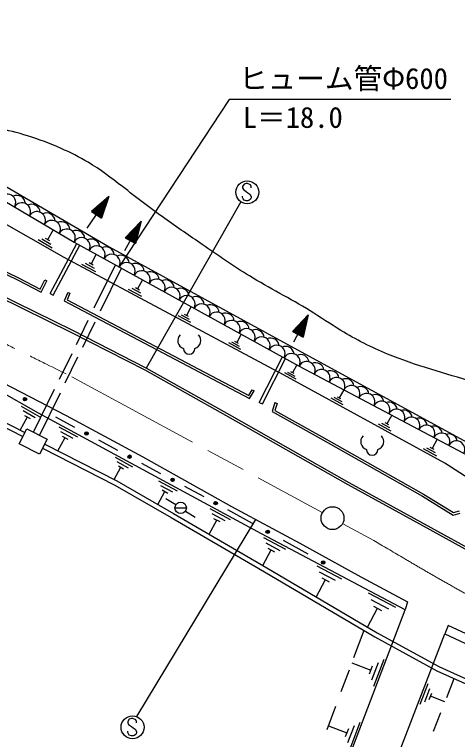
# Model space of a CAD drawing. Units: millimetres, scale not verified. Extents: x -60102783 to 680000, y -72987750 to 380000.
# Drawn here: x 436908 to 475576, y 259213 to 322494 of the extents above; entities that cross this region are included whole.
import ezdxf
from ezdxf.enums import TextEntityAlignment as Align

# ---------------------------------------------------------------- set-up
doc = ezdxf.new("R2010")
doc.units = ezdxf.units.MM
doc.header["$LTSCALE"] = 1000
doc.linetypes.add('CHAIN', pattern=[18.5, 12, -1.5, 3.5, -1.5])
for name, color, linetype, lineweight in [('M-BGD', 7, 'Continuous', 25), ('M-BMK', 2, 'CHAIN', 13), ('M-BMK-SRVR', 3, 'Continuous', 25), ('M-STR-STR3', 7, 'Continuous', 25), ('M-STR-STRC', 7, 'Continuous', 25)]:
    doc.layers.add(name, color=color, linetype=linetype, lineweight=lineweight)
doc.styles.add('ＭＳ ゴシック', font='')
doc.styles.get('ＭＳ ゴシック').set_extended_font_data('MS Gothic')

msp = doc.modelspace()

# ---------------------------------------------------------------- linework, layer by layer
at = {"layer": 'M-BGD'}
for p, q in [((408301, 322494), (442111, 302628)), ((441239, 301288), (427973, 308859)), ((433330, 309126), (445165, 302217)), ((443262, 303831), (445147, 306599)), ((445147, 306599), (443632, 305293)), ((445147, 306599), (444488, 304711)), ((444794, 306295), (444994, 306159)), ((444834, 306328), (445011, 306208)), ((444873, 306362), (445028, 306257)), ((444912, 306396), (445045, 306305)), ((444951, 306430), (445062, 306354)), ((444990, 306463), (445079, 306403)), ((445030, 306497), (445096, 306452)), ((445069, 306531), (445113, 306501)), ((445108, 306565), (445130, 306550)), ((444049, 305653), (444669, 305230)), ((444088, 305686), (444686, 305279)), ((444128, 305720), (444703, 305328)), ((444167, 305754), (444720, 305377)), ((444206, 305788), (444737, 305426)), ((444245, 305822), (444755, 305475)), ((444284, 305855), (444772, 305524)), ((444324, 305889), (444789, 305572)), ((444363, 305923), (444806, 305621)), ((444402, 305957), (444823, 305670)), ((444441, 305991), (444840, 305719)), ((444481, 306024), (444857, 305768)), ((444520, 306058), (444874, 305817)), ((444559, 306092), (444891, 305866)), ((444598, 306126), (444908, 305914)), ((444637, 306159), (444925, 305963)), ((444677, 306193), (444942, 306012)), ((444716, 306227), (444959, 306061)), ((444755, 306261), (444977, 306110)), ((443632, 305293), (444488, 304711)), ((443657, 305315), (444498, 304742)), ((443696, 305349), (444515, 304791)), ((443735, 305382), (444533, 304839)), ((443775, 305416), (444550, 304888)), ((443814, 305450), (444567, 304937)), ((443853, 305484), (444584, 304986)), ((443892, 305518), (444601, 305035)), ((443931, 305551), (444618, 305084)), ((443971, 305585), (444635, 305133)), ((444010, 305619), (444652, 305181)), ((446551, 301905), (447955, 304452)), ((447955, 304452), (446570, 303010)), ((447955, 304452), (447476, 302511)), ((447920, 304415), (447943, 304402)), ((447310, 303781), (447732, 303548)), ((447346, 303818), (447745, 303598)), ((447381, 303855), (447757, 303648)), ((447417, 303893), (447769, 303699)), ((447453, 303930), (447782, 303749)), ((447489, 303967), (447794, 303799)), ((447525, 304005), (447807, 303849)), ((447561, 304042), (447819, 303900)), ((447597, 304079), (447831, 303950)), ((447633, 304116), (447844, 304000)), ((447668, 304154), (447856, 304050)), ((447704, 304191), (447869, 304101)), ((447740, 304228), (447881, 304151)), ((447776, 304266), (447893, 304201)), ((447812, 304303), (447906, 304251)), ((447848, 304340), (447918, 304302)), ((447884, 304378), (447931, 304352)), ((440292, 303697), (439802, 302837)), ((446700, 303146), (447521, 302693)), ((446736, 303183), (447534, 302744)), ((446772, 303221), (447546, 302794)), ((446808, 303258), (447559, 302844)), ((446843, 303295), (447571, 302894)), ((446879, 303333), (447583, 302945)), ((446915, 303370), (447596, 302995)), ((446951, 303407), (447608, 303045)), ((446987, 303445), (447621, 303095)), ((447023, 303482), (447633, 303146)), ((447059, 303519), (447645, 303196)), ((447095, 303557), (447658, 303246)), ((447130, 303594), (447670, 303296)), ((447166, 303631), (447683, 303347)), ((447202, 303669), (447695, 303397)), ((447238, 303706), (447707, 303447)), ((447274, 303743), (447720, 303498)), ((440202, 302107), (438972, 302817)), ((440092, 302417), (439292, 302877)), ((439982, 302727), (439612, 302937)), ((440013, 298134), (442348, 302498)), ((442111, 302628), (461749, 291803)), ((446570, 303010), (447476, 302511)), ((446592, 303034), (447484, 302543)), ((446628, 303071), (447497, 302593)), ((446664, 303109), (447509, 302643)), ((440277, 297992), (442612, 302356)), ((445165, 302217), (460320, 293917)), ((432949, 301364), (437160, 299327)), ((433036, 301544), (437249, 299506)), ((460400, 291038), (441239, 301288)), ((444042, 301567), (443592, 300727)), ((444002, 300037), (442792, 300687)), ((443892, 300337), (443102, 300757)), ((443772, 300627), (443412, 300817)), ((443870, 296878), (445712, 300644)), ((444417, 296630), (446238, 300354)), ((437160, 299327), (439243, 298263)), ((437249, 299506), (439156, 298532)), ((439156, 298532), (439563, 299327)), ((439563, 299327), (439741, 299236)), ((448072, 299347), (447642, 298537)), ((442008, 294898), (433915, 298867)), ((439243, 298263), (439741, 299236)), ((441918, 294719), (433831, 298686)), ((440013, 298134), (440277, 297992)), ((441565, 298241), (441242, 297492)), ((441748, 298162), (441499, 297583)), ((441565, 298241), (441748, 298162)), ((448032, 297877), (446872, 298497)), ((447922, 298167), (447172, 298567)), ((447812, 298447), (447462, 298627)), ((441242, 297492), (457421, 288975)), ((441499, 297583), (457348, 289239)), ((452332, 296997), (451922, 296227)), ((452292, 295597), (451192, 296187)), ((452192, 295867), (451472, 296257)), ((452082, 296137), (451752, 296317)), ((462538, 296289), (461181, 294819)), ((461294, 293922), (462538, 296289)), ((462538, 296289), (462097, 294338)), ((462432, 296175), (462503, 296137)), ((462467, 296213), (462515, 296188)), ((462502, 296251), (462526, 296238)), ((442313, 293695), (443348, 295812)), ((442865, 293458), (443941, 295658)), ((461835, 295528), (462310, 295279)), ((461870, 295566), (462321, 295329)), ((461905, 295604), (462332, 295380)), ((461941, 295642), (462344, 295430)), ((461976, 295680), (462355, 295481)), ((462011, 295718), (462367, 295531)), ((462046, 295756), (462378, 295582)), ((462081, 295794), (462389, 295632)), ((462116, 295832), (462401, 295683)), ((462151, 295870), (462412, 295733)), ((462186, 295908), (462424, 295784)), ((462222, 295946), (462435, 295834)), ((462257, 295985), (462446, 295885)), ((462292, 296023), (462458, 295935)), ((462327, 296061), (462469, 295986)), ((462362, 296099), (462481, 296036)), ((462397, 296137), (462492, 296087)), ((448406, 291622), (442008, 294898)), ((461273, 294920), (462127, 294471)), ((461308, 294958), (462139, 294521)), ((461344, 294996), (462150, 294572)), ((461379, 295034), (462161, 294622)), ((461414, 295072), (462173, 294673)), ((461449, 295110), (462184, 294723)), ((461484, 295148), (462196, 294774)), ((461519, 295186), (462207, 294824)), ((461554, 295224), (462218, 294875)), ((461589, 295262), (462230, 294925)), ((461625, 295300), (462241, 294976)), ((461660, 295338), (462253, 295026)), ((461695, 295376), (462264, 295077)), ((461730, 295414), (462275, 295127)), ((461765, 295452), (462287, 295178)), ((461800, 295490), (462298, 295228)), ((448311, 291446), (441918, 294719)), ((456692, 294587), (456302, 293867)), ((461181, 294819), (462097, 294338)), ((461203, 294844), (462105, 294370)), ((461238, 294882), (462116, 294421)), ((456652, 293267), (455612, 293827)), ((456562, 293527), (455882, 293887)), ((456462, 293777), (456142, 293947)), ((460320, 293917), (477951, 284312)), ((440825, 290652), (441933, 292917)), ((441340, 290339), (442448, 292604)), ((458273, 288638), (460287, 292608)), ((458541, 288502), (460550, 292464)), ((461542, 291917), (461172, 291227)), ((461749, 291803), (477442, 283494)), ((455359, 287479), (448311, 291446)), ((455457, 287653), (448406, 291622)), ((461492, 290667), (460512, 291207)), ((461402, 290907), (460772, 291257)), ((461312, 291147), (461022, 291307)), ((474469, 283333), (460400, 291038)), ((439008, 287685), (434173, 290439)), ((435870, 290384), (441431, 287500)), ((438565, 286030), (440402, 289787)), ((439099, 285757), (440922, 289485)), ((457348, 289239), (457656, 289746)), ((457421, 288975), (457827, 289642)), ((457656, 289746), (457827, 289642)), ((465642, 289747), (465252, 289027)), ((458273, 288638), (458541, 288502)), ((459639, 288614), (459390, 287834)), ((459639, 288614), (459829, 288553)), ((465592, 288427), (464552, 288997)), ((465502, 288687), (464822, 289057)), ((465402, 288937), (465092, 289107)), ((434055, 287941), (437816, 286009)), ((437502, 288317), (439132, 287387)), ((459829, 288553), (459630, 287930)), ((433878, 287582), (437634, 285653)), ((437392, 286227), (438042, 287367)), ((437652, 287917), (438712, 287307)), ((437792, 287507), (438282, 287227)), ((449529, 281984), (439008, 287685)), ((440482, 287382), (442151, 286482)), ((441431, 287500), (448105, 283875)), ((466027, 281433), (455359, 287479)), ((466124, 281607), (455457, 287653)), ((459390, 287834), (463621, 285495)), ((459630, 287930), (463719, 285669)), ((469832, 287527), (469412, 286757)), ((469782, 286137), (468682, 286727)), ((469682, 286407), (468972, 286787)), ((469572, 286667), (469252, 286847)), ((437313, 285025), (437979, 286329)), ((437979, 286329), (439760, 285419)), ((440772, 286507), (442412, 285617)), ((440932, 286107), (441992, 285527)), ((439760, 285419), (439094, 284115)), ((440702, 284417), (441332, 285567)), ((441082, 285697), (441572, 285437)), ((463621, 285495), (472515, 280451)), ((463719, 285669), (472616, 280623)), ((473812, 285417), (473372, 284617)), ((439094, 284115), (437313, 285025)), ((439548, 285003), (445852, 281778)), ((444239, 285358), (445908, 284459)), ((439366, 284647), (445661, 281426)), ((473762, 283957), (472612, 284587)), ((473652, 284237), (472912, 284647)), ((473542, 284517), (473202, 284707)), ((445682, 283847), (447222, 283017)), ((448105, 283875), (455849, 279549)), ((445622, 281897), (446202, 282977)), ((445832, 283477), (446832, 282937)), ((445972, 283097), (446432, 282847)), ((447995, 283335), (449665, 282436)), ((486864, 275360), (474469, 283333)), ((445852, 281778), (450797, 278939)), ((449482, 281787), (451102, 280907)), ((458457, 277164), (449529, 281984)), ((473286, 277680), (466124, 281607)), ((445661, 281426), (450596, 278592)), ((449642, 281397), (450692, 280817)), ((449792, 280997), (450282, 280727)), ((451752, 281312), (453422, 280413)), ((473190, 277504), (466027, 281433)), ((449422, 279727), (450042, 280867)), ((472515, 280451), (475203, 278808)), ((472616, 280623), (475234, 279023)), ((450982, 279687), (450132, 280207)), ((450908, 279428), (451908, 279428)), ((451832, 279157), (452682, 278627)), ((453962, 279367), (455722, 278417)), ((455509, 279288), (457663, 278094)), ((455849, 279549), (461823, 276336)), ((475234, 279023), (475765, 279167)), ((450596, 278592), (458231, 274139)), ((450797, 278939), (458433, 274484)), ((454132, 278937), (455272, 278327)), ((454292, 278507), (454822, 278227)), ((475203, 278808), (475817, 278974)), ((453892, 277137), (454562, 278367)), ((481046, 273153), (473190, 277504)), ((481137, 273331), (473286, 277680)), ((471022, 270526), (458457, 277164)), ((458642, 276847), (460572, 275827)), ((460355, 276601), (462508, 275407)), ((458832, 276377), (460082, 275717)), ((459012, 275907), (459592, 275597)), ((461823, 276336), (467137, 273411)), ((458582, 274397), (459302, 275757)), ((458231, 274139), (468369, 268164)), ((458433, 274484), (468567, 268512)), ((463302, 274377), (465462, 273237)), ((463512, 273857), (464912, 273117)), ((467137, 273411), (471216, 271227)), ((463242, 271647), (464042, 273167)), ((463722, 273337), (464362, 272987)), ((467792, 272007), (470162, 270757)), ((468022, 271437), (469562, 270617)), ((468242, 270857), (468952, 270477)), ((471216, 271227), (471022, 270526)), ((459618, 240672), (471022, 270526)), ((467722, 269007), (468602, 270667)), ((474751, 269173), (474468, 268430)), ((482612, 265533), (474751, 269173)), ((463320, 239461), (474468, 268430)), ((467393, 268739), (466505, 266346)), ((468567, 268512), (473952, 265574)), ((474468, 268430), (483963, 264026)), ((468369, 268164), (473773, 265216)), ((466342, 265907), (468002, 265277)), ((468642, 265907), (468062, 264377)), ((469152, 266187), (468252, 263827)), ((466107, 265271), (465397, 263360)), ((468132, 265627), (467862, 264927)), ((473773, 265216), (481282, 261830)), ((473952, 265574), (481441, 262197)), ((474633, 262880), (475275, 264539)), ((472322, 262287), (473022, 264097)), ((472722, 262507), (473172, 263677)), ((473112, 262717), (473322, 263257)), ((474482, 262497), (473222, 262987)), ((464923, 262082), (464168, 260047)), ((473494, 259939), (474124, 261565)), ((464302, 260417), (465922, 259807)), ((466052, 260147), (465782, 259457)), ((466552, 260417), (465982, 258917)), ((467052, 260687), (466172, 258377))]:
    msp.add_line(p, q, dxfattribs=at)
for centre, radius in [((437822, 288921), 150), ((437822, 288921), 100), ((437822, 288921), 50), ((443195, 285920), 150), ((443195, 285920), 100), ((443195, 285920), 50), ((446952, 283897), 150), ((446952, 283897), 100), ((446952, 283897), 50), ((450709, 281874), 150), ((450709, 281874), 100), ((450709, 281874), 50), ((451408, 279428), 500), ((454465, 279850), 150), ((454465, 279850), 100), ((454465, 279850), 50), ((459009, 277348), 150), ((459009, 277348), 100), ((459009, 277348), 50), ((463854, 274660), 150), ((463854, 274660), 100), ((463854, 274660), 50)]:
    msp.add_circle(centre, radius, dxfattribs=at)
for centre, radius, start, end in [((436260, 306067), 754, 329.56355, 149.56355), ((437104, 305947), 754, 3.71407, 116.36722), ((437560, 305303), 754, 329.56355, 149.56355), ((438404, 305183), 754, 3.71407, 116.36722), ((438860, 304539), 754, 329.56355, 149.56355), ((439705, 304419), 754, 3.71407, 116.36722), ((440161, 303774), 754, 329.56355, 149.56355), ((441005, 303655), 754, 3.71407, 116.36722), ((441461, 303010), 754, 329.56355, 149.56355), ((442305, 302891), 754, 4.95756, 116.36722), ((442766, 302268), 748, 331.13284, 151.13284), ((443610, 302148), 748, 7.07318, 116.71762), ((444075, 301546), 748, 331.13284, 151.13284), ((444863, 301460), 748, 5.99158, 115.78592), ((445384, 300824), 748, 331.13284, 151.13284), ((446172, 300738), 748, 5.99158, 115.78592), ((446694, 300102), 748, 331.13284, 151.13284), ((447481, 300016), 748, 5.99158, 115.78592), ((448003, 299381), 748, 331.13284, 151.13284), ((448791, 299295), 748, 5.99158, 115.78592), ((449312, 298659), 748, 331.13284, 151.13284), ((450100, 298573), 748, 5.99158, 115.78592), ((450621, 297937), 748, 331.13284, 151.13284), ((451409, 297851), 748, 5.99158, 115.78592), ((451930, 297215), 748, 331.13284, 151.13284), ((452718, 297129), 748, 5.99158, 115.78592), ((453239, 296494), 748, 331.13284, 151.13284), ((454027, 296408), 748, 5.99158, 115.78592), ((454549, 295772), 748, 331.13284, 151.13284), ((455337, 295686), 748, 5.99158, 115.78592), ((455858, 295050), 748, 331.13284, 151.13284), ((456646, 294964), 748, 5.99158, 115.78592), ((457167, 294329), 748, 331.13284, 151.13284), ((457955, 294242), 748, 5.99158, 115.78592), ((451883, 294035), 727, 135.79576, 252.2769), ((452440, 294035), 727, 287.7231, 44.20424), ((458476, 293607), 748, 331.13284, 151.13284), ((459261, 293503), 748, 7.48998, 114.44434), ((459785, 292885), 748, 331.13284, 151.13284), ((452161, 293342), 500, 180.00008, 359.99992), ((460570, 292781), 748, 7.48998, 114.44434), ((461094, 292163), 748, 331.13284, 151.13284), ((461879, 292060), 748, 8.01716, 114.44434), ((462403, 291456), 740, 332.10273, 152.10273), ((463188, 291352), 740, 9.47772, 114.8124), ((463711, 290764), 740, 332.10273, 152.10273), ((464496, 290660), 740, 9.47772, 114.8124), ((465019, 290072), 740, 332.10273, 152.10273), ((465803, 289968), 740, 9.47772, 114.8124), ((466326, 289379), 740, 332.10273, 152.10273), ((467111, 289275), 740, 9.47772, 114.8124), ((467634, 288687), 740, 332.10273, 152.10273), ((468419, 288583), 740, 9.47772, 114.8124), ((468942, 287995), 740, 332.10273, 152.10273), ((469591, 287911), 740, 9.92513, 108.91458), ((470250, 287302), 740, 332.10273, 152.10273), ((470898, 287219), 740, 9.92513, 108.91458), ((471557, 286610), 740, 332.10273, 152.10273), ((472206, 286527), 740, 9.92513, 108.91458), ((472865, 285918), 740, 332.10273, 152.10273), ((473514, 285834), 740, 9.92513, 108.91458), ((467854, 285223), 727, 135.79576, 252.2769), ((468411, 285223), 727, 287.7231, 44.20424), ((474173, 285225), 740, 332.10273, 152.10273), ((474822, 285142), 740, 9.92513, 108.91458), ((475481, 284533), 740, 332.10273, 152.10273), ((468132, 284530), 500, 180.00008, 359.99992)]:
    msp.add_arc(centre, radius, start, end, dxfattribs=at)
msp.add_open_spline([(564188, 264384), (563019, 264266), (561849, 264148), (560714, 264305), (559502, 264472), (558329, 264954), (557186, 265449), (556047, 265943), (554938, 266450), (553800, 266927), (552732, 267376), (551639, 267798), (550510, 268024), (549076, 268312), (547584, 268284), (546123, 268453), (544951, 268589), (543799, 268852), (542642, 269073), (541471, 269297), (540295, 269480), (539114, 269693), (537928, 269907), (536737, 270153), (535537, 270074), (534644, 270016), (533745, 269777), (532867, 269836), (531957, 269897), (531069, 270277), (530149, 270408), (529263, 270535), (528348, 270431), (527479, 270551), (525930, 270765), (524528, 271690), (523092, 272411), (522291, 272813), (521480, 273151), (520656, 273470), (519582, 273886), (518486, 274269), (517368, 274550), (515835, 274934), (514259, 275125), (512707, 275433), (511024, 275766), (509369, 276237), (507751, 276807), (506089, 277392), (504467, 278082), (502844, 278769), (501264, 279439), (499683, 280105), (498085, 280732), (496082, 281517), (494051, 282240), (492099, 283136), (490538, 283853), (489026, 284681), (487536, 285541), (486475, 286152), (485425, 286780), (484346, 287356), (483417, 287852), (482467, 288311), (481500, 288730), (480028, 289368), (478516, 289913), (476986, 290398), (475748, 290791), (474499, 291144), (473257, 291527), (471981, 291920), (470714, 292343), (469479, 292852), (468072, 293431), (466707, 294122), (465406, 294912), (464495, 295466), (463614, 296069), (462708, 296630), (460976, 297700), (459148, 298614), (457409, 299672), (455999, 300529), (454647, 301482), (453287, 302420), (452200, 303169), (451108, 303909), (450039, 304679), (448782, 305583), (447557, 306528), (446327, 307474), (445357, 308221), (444384, 308967), (443338, 309595), (442581, 310050), (441786, 310442), (440976, 310801), (440016, 311226), (439036, 311604), (438036, 311909), (436316, 312435), (434535, 312747), (432781, 313163), (431119, 313557), (429481, 314044), (427816, 314416), (426583, 314692), (425336, 314904), (424104, 315187), (423479, 315331), (422857, 315493), (422236, 315655)], degree=3, knots=[0, 0, 0, 0, 1, 1, 1, 2, 2, 2, 3, 3, 3, 4, 4, 4, 5, 5, 5, 6, 6, 6, 7, 7, 7, 8, 8, 8, 9, 9, 9, 10, 10, 10, 11, 11, 11, 12, 12, 12, 13, 13, 13, 14, 14, 14, 15, 15, 15, 16, 16, 16, 17, 17, 17, 18, 18, 18, 19, 19, 19, 20, 20, 20, 21, 21, 21, 22, 22, 22, 23, 23, 23, 24, 24, 24, 25, 25, 25, 26, 26, 26, 27, 27, 27, 28, 28, 28, 29, 29, 29, 30, 30, 30, 31, 31, 31, 32, 32, 32, 33, 33, 33, 34, 34, 34, 35, 35, 35, 36, 36, 36, 37, 37, 37, 38, 38, 38, 38], dxfattribs=at)
at = {"layer": 'M-BMK'}
for p, q in [((441909, 290873), (463766, 279024)), ((465620, 278019), (468264, 276586))]:
    msp.add_line(p, q, dxfattribs=at)
for points, knots in [([(372563, 311515), (372709, 311521), (372854, 311527), (373000, 311529), (373167, 311532), (373334, 311529), (373501, 311527), (373669, 311525), (373836, 311523), (374003, 311520), (374250, 311515), (374497, 311506), (374743, 311497), (374990, 311487), (375236, 311476), (375483, 311463), (375729, 311451), (375975, 311436), (376222, 311421), (377857, 311318), (379489, 311166), (381124, 311042), (383465, 310864), (385811, 310743), (388139, 310457), (390535, 310163), (392911, 309695), (395260, 309129), (399453, 308117), (403559, 306791), (407642, 305409), (410275, 304517), (412898, 303602), (415507, 302645), (418383, 301591), (421241, 300486), (424063, 299297), (430124, 296745), (436016, 293809), (441909, 290873)], [0, 0, 0, 0, 1, 1, 1, 2, 2, 2, 3, 3, 3, 4, 4, 4, 5, 5, 5, 6, 6, 6, 7, 7, 7, 8, 8, 8, 9, 9, 9, 10, 10, 10, 11, 11, 11, 12, 12, 12, 13, 13, 13, 13]), ([(468264, 276586), (471568, 274624), (474873, 272663), (478271, 270874), (482542, 268625), (486960, 266649), (491451, 264872), (495220, 263381), (499040, 262030), (502893, 260778), (505678, 259873), (508481, 259020), (511306, 258254), (513485, 257663), (515678, 257125), (517868, 256571), (520872, 255812), (523870, 255025), (526898, 254384), (530689, 253582), (534527, 253009), (538340, 252309), (542119, 251616), (545872, 250798), (549626, 249981)], [0, 0, 0, 0, 1, 1, 1, 2, 2, 2, 3, 3, 3, 4, 4, 4, 5, 5, 5, 6, 6, 6, 7, 7, 7, 8, 8, 8, 8])]:
    msp.add_open_spline(points, degree=3, knots=knots, dxfattribs=at)
at = {"layer": 'M-BMK-SRVR'}
msp.add_circle((464668, 278534), 1000, dxfattribs=at)
at = {"layer": 'M-STR-STR3'}
for p, q in [((455651, 315083), (446079, 300527)), ((474999, 315083), (455651, 315083))]:
    msp.add_line(p, q, dxfattribs=at)
at = {"layer": 'M-STR-STRC'}
for p, q in [((456941, 307677), (456817, 307493)), ((457133, 307743), (456941, 307677)), ((457254, 307741), (457133, 307743)), ((457504, 307622), (457254, 307741)), ((457568, 307490), (457504, 307622)), ((456817, 307493), (456820, 307361)), ((456820, 307361), (456883, 307232)), ((456883, 307232), (457138, 307051)), ((457138, 307051), (457267, 306919)), ((457267, 306919), (457446, 306803)), ((457568, 307361), (457568, 307490)), ((456820, 306513), (456817, 306635)), ((456859, 306411), (456820, 306513)), ((456943, 306300), (456859, 306411)), ((457130, 306240), (456943, 306300)), ((457507, 306361), (457365, 306268)), ((457446, 306803), (457573, 306603)), ((457568, 306492), (457507, 306361)), ((457573, 306603), (457568, 306492)), ((456678, 306143), (448407, 291621)), ((457265, 306240), (457130, 306240)), ((457365, 306268), (457265, 306240)), ((457940, 278424), (447547, 261224)), ((446929, 260979), (446805, 260794)), ((446805, 260794), (446807, 260663)), ((447121, 261044), (446929, 260979)), ((447242, 261042), (447121, 261044)), ((447492, 260923), (447242, 261042)), ((447555, 260792), (447492, 260923)), ((447555, 260663), (447555, 260792)), ((446807, 260663), (446871, 260534)), ((446871, 260534), (447126, 260352)), ((447126, 260352), (447255, 260220)), ((447255, 260220), (447434, 260104)), ((447434, 260104), (447561, 259904)), ((446807, 259815), (446805, 259936)), ((446847, 259712), (446807, 259815)), ((446931, 259601), (446847, 259712)), ((447118, 259541), (446931, 259601)), ((447252, 259541), (447118, 259541)), ((447353, 259570), (447252, 259541)), ((447495, 259662), (447353, 259570)), ((447555, 259794), (447495, 259662)), ((447561, 259904), (447555, 259794))]:
    msp.add_line(p, q, dxfattribs=at)
for centre in [(457224, 306980), (447212, 260282)]:
    msp.add_circle(centre, 1000, dxfattribs=at)

# ---------------------------------------------------------------- texts
at = {"layer": 'M-STR-STR3', "style": 'ＭＳ ゴシック'}
for s, p in [('ヒューム管Φ600', (456499, 315445)), ('L＝18.0', (456829, 312048))]:
    msp.add_text(s, height=1833, dxfattribs=at).set_placement(p, align=Align.BOTTOM_LEFT)

doc.saveas('drawing.dxf')
